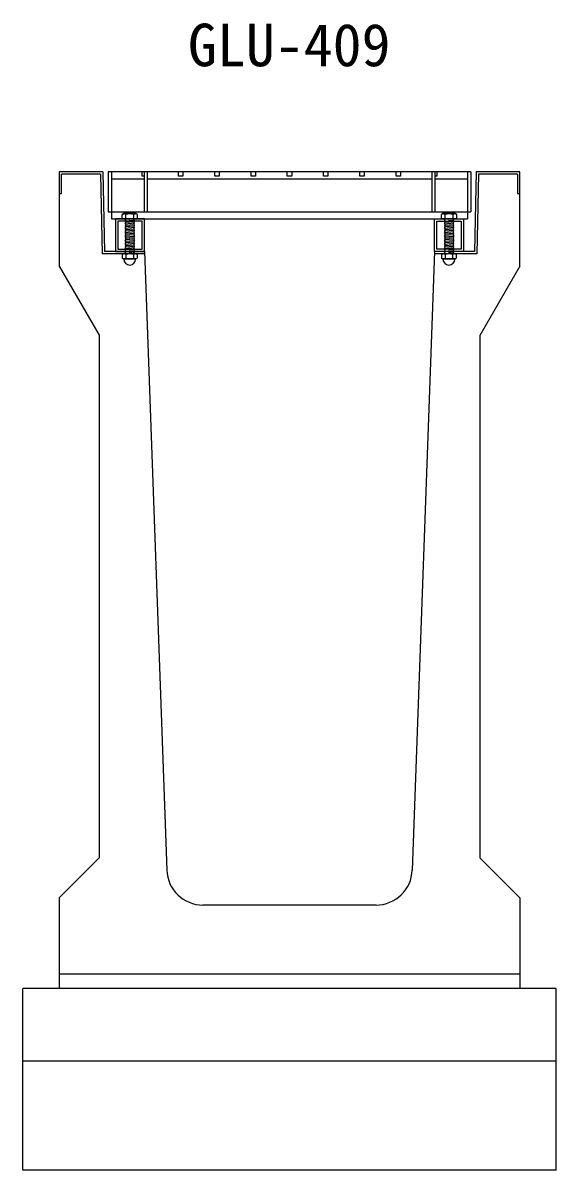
# Model space of a CAD drawing. Units: millimetres, scale not verified. Extents: x -25200 to 25200, y -8910 to 8910.
# Drawn here: x -8591 to -7856, y -1778 to -198 of the extents above; entities that cross this region are included whole.
import ezdxf
from ezdxf.enums import TextEntityAlignment as Align

# ---------------------------------------------------------------- set-up
doc = ezdxf.new("R2010")
doc.units = ezdxf.units.MM
doc.header["$LTSCALE"] = 30
doc.linetypes.add('DOTTED', pattern=[1.75, 0.25, -1.5])
for name, color, linetype, lineweight in [('0-2_HATCH', 6, 'Continuous', 25), ('0-5_OUTLINE', 3, 'Continuous', 25), ('0-7_TXT', 7, 'Continuous', 25)]:
    doc.layers.add(name, color=color, linetype=linetype, lineweight=lineweight)
doc.styles.add('ＭＳ ゴシック', font='')
doc.styles.get('ＭＳ ゴシック').set_extended_font_data('MS Gothic')

msp = doc.modelspace()

# ---------------------------------------------------------------- linework, layer by layer
at = {"layer": '0-2_HATCH'}
for p, q in [((-8484.06, -406), (-8537.73, -406)), ((-8484.06, -406), (-8481.56, -516)), ((-7973.43, -402.8), (-8473.43, -402.8)), ((-8468.93, -402.8), (-8468.93, -467.8)), ((-8423.93, -402.8), (-8423.93, -457.8)), ((-8419.43, -402.8), (-8419.43, -457.8)), ((-8027.43, -402.8), (-8027.43, -457.8)), ((-8022.93, -402.8), (-8022.93, -457.8)), ((-7977.93, -402.8), (-7977.93, -467.8)), ((-7973.43, -402.8), (-7973.43, -457.8)), ((-7962.8, -406), (-7965.3, -516)), ((-7909.13, -406), (-7962.8, -406)), ((-8468.93, -412.8), (-8423.93, -412.8)), ((-8419.43, -412.8), (-8027.43, -412.8)), ((-8022.93, -412.8), (-7977.93, -412.8)), ((-8468.93, -467.8), (-7977.93, -467.8)), ((-8451.93, -460.3), (-8453.93, -461.8)), ((-8453.93, -467.8), (-8453.93, -461.8)), ((-8432.93, -467.8), (-8453.93, -467.8)), ((-8453.6, -461.52), (-8451.93, -460.3)), ((-8434.93, -460.3), (-8451.93, -460.3)), ((-8449.93, -467.8), (-8436.93, -467.8)), ((-8449.93, -468.8), (-8448.93, -467.8)), ((-8448.93, -469.8), (-8449.93, -468.8)), ((-8449.93, -470.8), (-8448.93, -469.8)), ((-8448.93, -471.8), (-8449.93, -470.8)), ((-8449.93, -472.8), (-8448.93, -471.8)), ((-8436.93, -471.8), (-8449.93, -472.8)), ((-8448.93, -473.8), (-8449.93, -472.8)), ((-8449.93, -474.8), (-8448.93, -473.8)), ((-8436.93, -473.8), (-8449.93, -474.8)), ((-8448.93, -467.8), (-8448.93, -461.8)), ((-8437.93, -467.8), (-8437.93, -461.8)), ((-8437.93, -468.8), (-8436.93, -467.8)), ((-8436.93, -469.8), (-8437.93, -468.8)), ((-8437.93, -472.8), (-8436.93, -471.8)), ((-8436.93, -473.8), (-8437.93, -472.8)), ((-8437.93, -474.8), (-8436.93, -473.8)), ((-8433.25, -461.52), (-8434.93, -460.3)), ((-8432.93, -467.8), (-8432.93, -461.8)), ((-8011.93, -460.3), (-8013.93, -461.8)), ((-8013.93, -467.8), (-8013.93, -461.8)), ((-7992.93, -467.8), (-8013.93, -467.8)), ((-8013.6, -461.52), (-8011.93, -460.3)), ((-7994.93, -460.3), (-8011.93, -460.3)), ((-8009.93, -467.8), (-7996.93, -467.8)), ((-8009.93, -468.8), (-8008.93, -467.8)), ((-8008.93, -469.8), (-8009.93, -468.8)), ((-8009.93, -470.8), (-8008.93, -469.8)), ((-8008.93, -471.8), (-8009.93, -470.8)), ((-8009.93, -472.8), (-8008.93, -471.8)), ((-7996.93, -471.8), (-8009.93, -472.8)), ((-8008.93, -473.8), (-8009.93, -472.8)), ((-8009.93, -474.8), (-8008.93, -473.8)), ((-7996.93, -473.8), (-8009.93, -474.8)), ((-8008.93, -467.8), (-8008.93, -461.8)), ((-7997.93, -467.8), (-7997.93, -461.8)), ((-7997.93, -468.8), (-7996.93, -467.8)), ((-7996.93, -469.8), (-7997.93, -468.8)), ((-7997.93, -472.8), (-7996.93, -471.8)), ((-7996.93, -473.8), (-7997.93, -472.8)), ((-7997.93, -474.8), (-7996.93, -473.8)), ((-7993.25, -461.52), (-7994.93, -460.3)), ((-7992.93, -467.8), (-7992.93, -461.8)), ((-8448.93, -475.8), (-8449.93, -474.8)), ((-8449.93, -476.8), (-8448.93, -475.8)), ((-8436.93, -475.8), (-8449.93, -476.8)), ((-8448.93, -477.8), (-8449.93, -476.8)), ((-8449.93, -478.8), (-8448.93, -477.8)), ((-8436.93, -477.8), (-8449.93, -478.8)), ((-8448.93, -479.8), (-8449.93, -478.8)), ((-8436.93, -479.8), (-8449.93, -480.8)), ((-8449.93, -480.8), (-8448.93, -479.8)), ((-8436.93, -481.8), (-8449.93, -482.8)), ((-8448.93, -483.8), (-8449.93, -482.8)), ((-8436.93, -483.8), (-8449.93, -484.8)), ((-8449.93, -484.8), (-8448.93, -483.8)), ((-8448.93, -485.8), (-8449.93, -484.8)), ((-8436.93, -485.8), (-8449.93, -486.8)), ((-8449.93, -486.8), (-8448.93, -485.8)), ((-8448.93, -487.8), (-8449.93, -486.8)), ((-8436.93, -487.8), (-8449.93, -488.8)), ((-8449.93, -488.8), (-8448.93, -487.8)), ((-8448.93, -489.8), (-8449.93, -488.8)), ((-8436.93, -475.8), (-8437.93, -474.8)), ((-8437.93, -476.8), (-8436.93, -475.8)), ((-8436.93, -477.8), (-8437.93, -476.8)), ((-8437.93, -480.8), (-8436.93, -479.8)), ((-8436.93, -481.8), (-8437.93, -480.8)), ((-8437.93, -482.8), (-8436.93, -481.8)), ((-8436.93, -483.8), (-8437.93, -482.8)), ((-8437.93, -484.8), (-8436.93, -483.8)), ((-8437.93, -484.8), (-8436.93, -485.8)), ((-8437.93, -486.8), (-8436.93, -485.8)), ((-8437.93, -486.8), (-8436.93, -487.8)), ((-8437.93, -488.8), (-8436.93, -487.8)), ((-8437.93, -488.8), (-8436.93, -489.8)), ((-8008.93, -475.8), (-8009.93, -474.8)), ((-8009.93, -476.8), (-8008.93, -475.8)), ((-7996.93, -475.8), (-8009.93, -476.8)), ((-8008.93, -477.8), (-8009.93, -476.8)), ((-8009.93, -478.8), (-8008.93, -477.8)), ((-7996.93, -477.8), (-8009.93, -478.8)), ((-8008.93, -479.8), (-8009.93, -478.8)), ((-7996.93, -479.8), (-8009.93, -480.8)), ((-8009.93, -480.8), (-8008.93, -479.8)), ((-7996.93, -481.8), (-8009.93, -482.8)), ((-8008.93, -483.8), (-8009.93, -482.8)), ((-7996.93, -483.8), (-8009.93, -484.8)), ((-8009.93, -484.8), (-8008.93, -483.8)), ((-8008.93, -485.8), (-8009.93, -484.8)), ((-7996.93, -485.8), (-8009.93, -486.8)), ((-8009.93, -486.8), (-8008.93, -485.8)), ((-8008.93, -487.8), (-8009.93, -486.8)), ((-7996.93, -487.8), (-8009.93, -488.8)), ((-8009.93, -488.8), (-8008.93, -487.8)), ((-8008.93, -489.8), (-8009.93, -488.8)), ((-7996.93, -475.8), (-7997.93, -474.8)), ((-7997.93, -476.8), (-7996.93, -475.8)), ((-7996.93, -477.8), (-7997.93, -476.8)), ((-7997.93, -480.8), (-7996.93, -479.8)), ((-7996.93, -481.8), (-7997.93, -480.8)), ((-7997.93, -482.8), (-7996.93, -481.8)), ((-7996.93, -483.8), (-7997.93, -482.8)), ((-7997.93, -484.8), (-7996.93, -483.8)), ((-7997.93, -484.8), (-7996.93, -485.8)), ((-7997.93, -486.8), (-7996.93, -485.8)), ((-7997.93, -486.8), (-7996.93, -487.8)), ((-7997.93, -488.8), (-7996.93, -487.8)), ((-7997.93, -488.8), (-7996.93, -489.8)), ((-8436.93, -489.8), (-8449.93, -490.8)), ((-8449.93, -490.8), (-8448.93, -489.8)), ((-8448.93, -491.8), (-8449.93, -490.8)), ((-8436.93, -491.8), (-8449.93, -492.8)), ((-8449.93, -492.8), (-8448.93, -491.8)), ((-8448.93, -493.8), (-8449.93, -492.8)), ((-8436.93, -493.8), (-8449.93, -494.8)), ((-8449.93, -494.8), (-8448.93, -493.8)), ((-8448.93, -495.8), (-8449.93, -494.8)), ((-8436.93, -495.8), (-8449.93, -496.8)), ((-8449.93, -496.8), (-8448.93, -495.8)), ((-8448.93, -497.8), (-8449.93, -496.8)), ((-8436.93, -497.8), (-8449.93, -498.8)), ((-8449.93, -498.8), (-8448.93, -497.8)), ((-8448.93, -499.8), (-8449.93, -498.8)), ((-8436.93, -499.8), (-8449.93, -500.8)), ((-8449.93, -500.8), (-8448.93, -499.8)), ((-8448.93, -501.8), (-8449.93, -500.8)), ((-8436.93, -501.8), (-8449.93, -502.8)), ((-8449.93, -502.8), (-8448.93, -501.8)), ((-8448.93, -503.8), (-8449.93, -502.8)), ((-8436.93, -503.8), (-8449.93, -504.8)), ((-8449.93, -504.8), (-8448.93, -503.8)), ((-8448.93, -505.8), (-8449.93, -504.8)), ((-8437.93, -490.8), (-8436.93, -489.8)), ((-8437.93, -490.8), (-8436.93, -491.8)), ((-8437.93, -492.8), (-8436.93, -491.8)), ((-8437.93, -492.8), (-8436.93, -493.8)), ((-8437.93, -494.8), (-8436.93, -493.8)), ((-8437.93, -494.8), (-8436.93, -495.8)), ((-8437.93, -496.8), (-8436.93, -495.8)), ((-8437.93, -496.8), (-8436.93, -497.8)), ((-8437.93, -498.8), (-8436.93, -497.8)), ((-8437.93, -498.8), (-8436.93, -499.8)), ((-8437.93, -500.8), (-8436.93, -499.8)), ((-8437.93, -500.8), (-8436.93, -501.8)), ((-8437.93, -502.8), (-8436.93, -501.8)), ((-8437.93, -502.8), (-8436.93, -503.8)), ((-8437.93, -504.8), (-8436.93, -503.8)), ((-8437.93, -504.8), (-8436.93, -505.8)), ((-7996.93, -489.8), (-8009.93, -490.8)), ((-8009.93, -490.8), (-8008.93, -489.8)), ((-8008.93, -491.8), (-8009.93, -490.8)), ((-7996.93, -491.8), (-8009.93, -492.8)), ((-8009.93, -492.8), (-8008.93, -491.8)), ((-8008.93, -493.8), (-8009.93, -492.8)), ((-7996.93, -493.8), (-8009.93, -494.8)), ((-8009.93, -494.8), (-8008.93, -493.8)), ((-8008.93, -495.8), (-8009.93, -494.8)), ((-7996.93, -495.8), (-8009.93, -496.8)), ((-8009.93, -496.8), (-8008.93, -495.8)), ((-8008.93, -497.8), (-8009.93, -496.8)), ((-7996.93, -497.8), (-8009.93, -498.8)), ((-8009.93, -498.8), (-8008.93, -497.8)), ((-8008.93, -499.8), (-8009.93, -498.8)), ((-7996.93, -499.8), (-8009.93, -500.8)), ((-8009.93, -500.8), (-8008.93, -499.8)), ((-8008.93, -501.8), (-8009.93, -500.8)), ((-7996.93, -501.8), (-8009.93, -502.8)), ((-8009.93, -502.8), (-8008.93, -501.8)), ((-8008.93, -503.8), (-8009.93, -502.8)), ((-7996.93, -503.8), (-8009.93, -504.8)), ((-8009.93, -504.8), (-8008.93, -503.8)), ((-8008.93, -505.8), (-8009.93, -504.8)), ((-7997.93, -490.8), (-7996.93, -489.8)), ((-7997.93, -490.8), (-7996.93, -491.8)), ((-7997.93, -492.8), (-7996.93, -491.8)), ((-7997.93, -492.8), (-7996.93, -493.8)), ((-7997.93, -494.8), (-7996.93, -493.8)), ((-7997.93, -494.8), (-7996.93, -495.8)), ((-7997.93, -496.8), (-7996.93, -495.8)), ((-7997.93, -496.8), (-7996.93, -497.8)), ((-7997.93, -498.8), (-7996.93, -497.8)), ((-7997.93, -498.8), (-7996.93, -499.8)), ((-7997.93, -500.8), (-7996.93, -499.8)), ((-7997.93, -500.8), (-7996.93, -501.8)), ((-7997.93, -502.8), (-7996.93, -501.8)), ((-7997.93, -502.8), (-7996.93, -503.8)), ((-7997.93, -504.8), (-7996.93, -503.8)), ((-7997.93, -504.8), (-7996.93, -505.8)), ((-8423.31, -516), (-8481.56, -516)), ((-8453.07, -516.02), (-8453.93, -516.67)), ((-8453.93, -516.67), (-8453.93, -521.85)), ((-8434.38, -516.02), (-8453.07, -516.02)), ((-8436.93, -505.8), (-8449.93, -506.8)), ((-8449.93, -506.8), (-8448.93, -505.8)), ((-8448.93, -507.8), (-8449.93, -506.8)), ((-8436.93, -507.8), (-8449.93, -508.8)), ((-8449.93, -508.8), (-8448.93, -507.8)), ((-8448.93, -509.8), (-8449.93, -508.8)), ((-8449.93, -510.8), (-8448.93, -509.8)), ((-8448.93, -511.8), (-8449.93, -510.8)), ((-8449.93, -512.8), (-8448.93, -511.8)), ((-8448.93, -513.79), (-8449.93, -512.8)), ((-8449.93, -514.8), (-8448.93, -513.8)), ((-8448.93, -515.79), (-8449.93, -514.79)), ((-8449.15, -516.02), (-8448.93, -515.8)), ((-8448.83, -516.67), (-8448.83, -521.85)), ((-8438.62, -516.67), (-8438.62, -521.85)), ((-8437.93, -506.8), (-8436.93, -505.8)), ((-8437.93, -506.8), (-8436.92, -507.8)), ((-8437.93, -508.8), (-8436.93, -507.8)), ((-8437.93, -508.8), (-8436.92, -509.8)), ((-8437.93, -510.8), (-8436.93, -509.8)), ((-8437.93, -510.8), (-8436.92, -511.8)), ((-8437.93, -512.8), (-8436.93, -511.8)), ((-8437.93, -512.8), (-8436.92, -513.8)), ((-8437.93, -514.79), (-8436.93, -513.79)), ((-8437.93, -514.79), (-8436.92, -515.8)), ((-8437.15, -516.02), (-8436.92, -515.8)), ((-8434.38, -516.02), (-8433.52, -516.67)), ((-8433.52, -516.67), (-8433.52, -521.85)), ((-7965.3, -516), (-8023.43, -516)), ((-8013.07, -516.02), (-8013.93, -516.67)), ((-8013.93, -516.67), (-8013.93, -521.85)), ((-7994.38, -516.02), (-8013.07, -516.02)), ((-7996.93, -505.8), (-8009.93, -506.8)), ((-8009.93, -506.8), (-8008.93, -505.8)), ((-8008.93, -507.8), (-8009.93, -506.8)), ((-7996.93, -507.8), (-8009.93, -508.8)), ((-8009.93, -508.8), (-8008.93, -507.8)), ((-8008.93, -509.8), (-8009.93, -508.8)), ((-8009.93, -510.8), (-8008.93, -509.8)), ((-8008.93, -511.8), (-8009.93, -510.8)), ((-8009.93, -512.8), (-8008.93, -511.8)), ((-8008.93, -513.79), (-8009.93, -512.8)), ((-8009.93, -514.8), (-8008.93, -513.8)), ((-8008.93, -515.79), (-8009.93, -514.79)), ((-8009.15, -516.02), (-8008.93, -515.8)), ((-8008.83, -516.67), (-8008.83, -521.85)), ((-7998.62, -516.67), (-7998.62, -521.85)), ((-7997.93, -506.8), (-7996.93, -505.8)), ((-7997.93, -506.8), (-7996.92, -507.8)), ((-7997.93, -508.8), (-7996.93, -507.8)), ((-7997.93, -508.8), (-7996.92, -509.8)), ((-7997.93, -510.8), (-7996.93, -509.8)), ((-7997.93, -510.8), (-7996.92, -511.8)), ((-7997.93, -512.8), (-7996.93, -511.8)), ((-7997.93, -512.8), (-7996.92, -513.8)), ((-7997.93, -514.79), (-7996.93, -513.79)), ((-7997.93, -514.79), (-7996.92, -515.8)), ((-7997.15, -516.02), (-7996.92, -515.8)), ((-7994.38, -516.02), (-7993.52, -516.67)), ((-7993.52, -516.67), (-7993.52, -521.85)), ((-8452.24, -522.82), (-8453.93, -521.85)), ((-8452.24, -523.15), (-8452.24, -522.82)), ((-8435.21, -522.82), (-8452.24, -522.82)), ((-8435.21, -523.15), (-8452.24, -523.15)), ((-8435.21, -522.82), (-8433.52, -521.85)), ((-8435.21, -523.15), (-8435.21, -522.82)), ((-8012.24, -522.82), (-8013.93, -521.85)), ((-8012.24, -523.15), (-8012.24, -522.82)), ((-7995.21, -522.82), (-8012.24, -522.82)), ((-7995.21, -523.15), (-8012.24, -523.15)), ((-7995.21, -522.82), (-7993.52, -521.85)), ((-7995.21, -523.15), (-7995.21, -522.82))]:
    msp.add_line(p, q, dxfattribs=at)
at = {"layer": '0-2_HATCH', "linetype": 'DOTTED'}
for p, q in [((-8436.93, -467.8), (-8449.93, -468.8)), ((-8436.93, -469.8), (-8449.93, -470.8)), ((-7996.93, -467.8), (-8009.93, -468.8)), ((-7996.93, -469.8), (-8009.93, -470.8)), ((-8436.93, -509.8), (-8449.93, -510.8)), ((-8436.93, -511.8), (-8449.93, -512.8)), ((-8436.93, -513.8), (-8449.93, -514.8)), ((-7996.93, -509.8), (-8009.93, -510.8)), ((-7996.93, -511.8), (-8009.93, -512.8)), ((-7996.93, -513.8), (-8009.93, -514.8))]:
    msp.add_line(p, q, dxfattribs=at)
at = {"layer": '0-2_HATCH'}
for points in [[(-8540.93, -432.8), (-8537.73, -432.8), (-8537.73, -406)], [(-8473.43, -402.8), (-8473.43, -457.8), (-7973.43, -457.8)], [(-8423.93, -408.8), (-8426.43, -408.8), (-8426.43, -402.8)], [(-8370.43, -402.8), (-8370.43, -408.8), (-8376.43, -408.8), (-8376.43, -402.8)], [(-8320.43, -402.8), (-8320.43, -408.8), (-8326.43, -408.8), (-8326.43, -402.8)], [(-8270.43, -402.8), (-8270.43, -408.8), (-8276.43, -408.8), (-8276.43, -402.8)], [(-8220.43, -402.8), (-8220.43, -408.8), (-8226.43, -408.8), (-8226.43, -402.8)], [(-8170.43, -402.8), (-8170.43, -408.8), (-8176.43, -408.8), (-8176.43, -402.8)], [(-8120.43, -402.8), (-8120.43, -408.8), (-8126.43, -408.8), (-8126.43, -402.8)], [(-8070.43, -402.8), (-8070.43, -408.8), (-8076.43, -408.8), (-8076.43, -402.8)], [(-8020.43, -402.8), (-8020.43, -408.8), (-8022.93, -408.8)], [(-7909.13, -406), (-7909.13, -432.8), (-7905.93, -432.8)], [(-8436.93, -471.8), (-8437.93, -470.8), (-8436.93, -469.8)], [(-7996.93, -471.8), (-7997.93, -470.8), (-7996.93, -469.8)], [(-8449.93, -482.8), (-8448.93, -481.8), (-8449.93, -480.8)], [(-8436.93, -479.8), (-8437.93, -478.8), (-8436.93, -477.8)], [(-8009.93, -482.8), (-8008.93, -481.8), (-8009.93, -480.8)], [(-7996.93, -479.8), (-7997.93, -478.8), (-7996.93, -477.8)]]:
    msp.add_lwpolyline(points, dxfattribs=at)
for points in [[(-8463.43, -467.8), (-8463.43, -512.8), (-8423.43, -512.8), (-8423.43, -467.8)], [(-8460.23, -471), (-8460.23, -509.6), (-8426.63, -509.6), (-8426.63, -471)], [(-7983.43, -467.8), (-7983.43, -512.8), (-8023.43, -512.8), (-8023.43, -467.8)], [(-7986.63, -471), (-7986.63, -509.6), (-8020.23, -509.6), (-8020.23, -471)]]:
    msp.add_lwpolyline(points, close=True, dxfattribs=at)
for centre, radius, start, end in [((-8451.43, -464.42), 3.62, 46.39563, 133.60437), ((-8443.43, -476.42), 15.62, 69.39075, 110.60925), ((-8435.43, -464.42), 3.62, 46.39563, 133.60437), ((-8011.43, -464.42), 3.62, 46.39563, 133.60437), ((-8003.43, -476.42), 15.62, 69.39075, 110.60925), ((-7995.43, -464.42), 3.62, 46.39563, 133.60437), ((-8451.38, -521.36), 5.35, 61.49832, 118.50684), ((-8443.72, -536.43), 20.42, 75.52621, 104.47362), ((-8436.07, -521.36), 5.35, 61.49231, 118.50169), ((-8011.38, -521.36), 5.35, 61.49832, 118.50684), ((-8003.72, -536.43), 20.42, 75.52621, 104.47362), ((-7996.07, -521.36), 5.35, 61.49231, 118.50169), ((-8451.38, -517.15), 5.35, 241.49843, 298.50089), ((-8443.72, -523.15), 8.19, 180, 359.99995), ((-8443.72, -502.08), 20.42, 255.52638, 284.47374), ((-8436.07, -517.15), 5.35, 241.49989, 298.5), ((-8011.38, -517.15), 5.35, 241.49843, 298.50089), ((-8003.72, -523.15), 8.19, 180, 359.99995), ((-8003.72, -502.08), 20.42, 255.52638, 284.47374), ((-7996.07, -517.15), 5.35, 241.49989, 298.5)]:
    msp.add_arc(centre, radius, start, end, dxfattribs=at)
at = {"layer": '0-5_OUTLINE'}
for p, q in [((-8480.93, -402.8), (-8540.93, -402.8)), ((-8540.93, -402.8), (-8540.93, -532.8)), ((-8480.93, -402.8), (-8478.43, -512.8)), ((-7965.93, -402.8), (-7968.43, -512.8)), ((-7905.93, -402.8), (-7965.93, -402.8)), ((-7905.93, -532.8), (-7905.93, -402.8)), ((-8423.43, -512.8), (-8478.43, -512.8)), ((-8423.43, -512.8), (-8392.67, -1364.6)), ((-8023.43, -512.8), (-8054.19, -1364.6)), ((-7968.43, -512.8), (-8023.43, -512.8)), ((-8540.93, -532.8), (-8485.93, -627.8)), ((-7905.93, -532.8), (-7960.93, -628.45)), ((-8485.93, -627.8), (-8485.93, -1347.8)), ((-7960.93, -628.45), (-7960.93, -1347.8)), ((-8540.93, -1402.8), (-8485.93, -1347.8)), ((-7905.93, -1402.8), (-7960.93, -1347.8)), ((-8540.93, -1402.8), (-8540.93, -1527.8)), ((-7905.93, -1402.8), (-7905.93, -1527.8)), ((-8104.15, -1412.8), (-8342.7, -1412.8)), ((-7905.93, -1507.8), (-8540.93, -1507.8)), ((-7855.93, -1527.8), (-8590.93, -1527.8)), ((-7855.93, -1777.8), (-7855.93, -1527.8)), ((-7855.93, -1627.8), (-8590.93, -1627.8))]:
    msp.add_line(p, q, dxfattribs=at)
msp.add_lwpolyline([(-7855.93, -1777.8), (-8590.93, -1777.8), (-8590.93, -1527.8)], dxfattribs=at)
for centre, start, end in [((-8342.7, -1362.8), 182.06812, 270), ((-8104.15, -1362.8), 270, 357.93185)]:
    msp.add_arc(centre, 50, start, end, dxfattribs=at)

# ---------------------------------------------------------------- texts
at = {"layer": '0-7_TXT', "style": 'ＭＳ ゴシック'}
msp.add_text('GLU-409', height=58.65, dxfattribs=at).set_placement((-8363.43, -275.07), align=Align.BOTTOM_LEFT)

doc.saveas('drawing.dxf')
